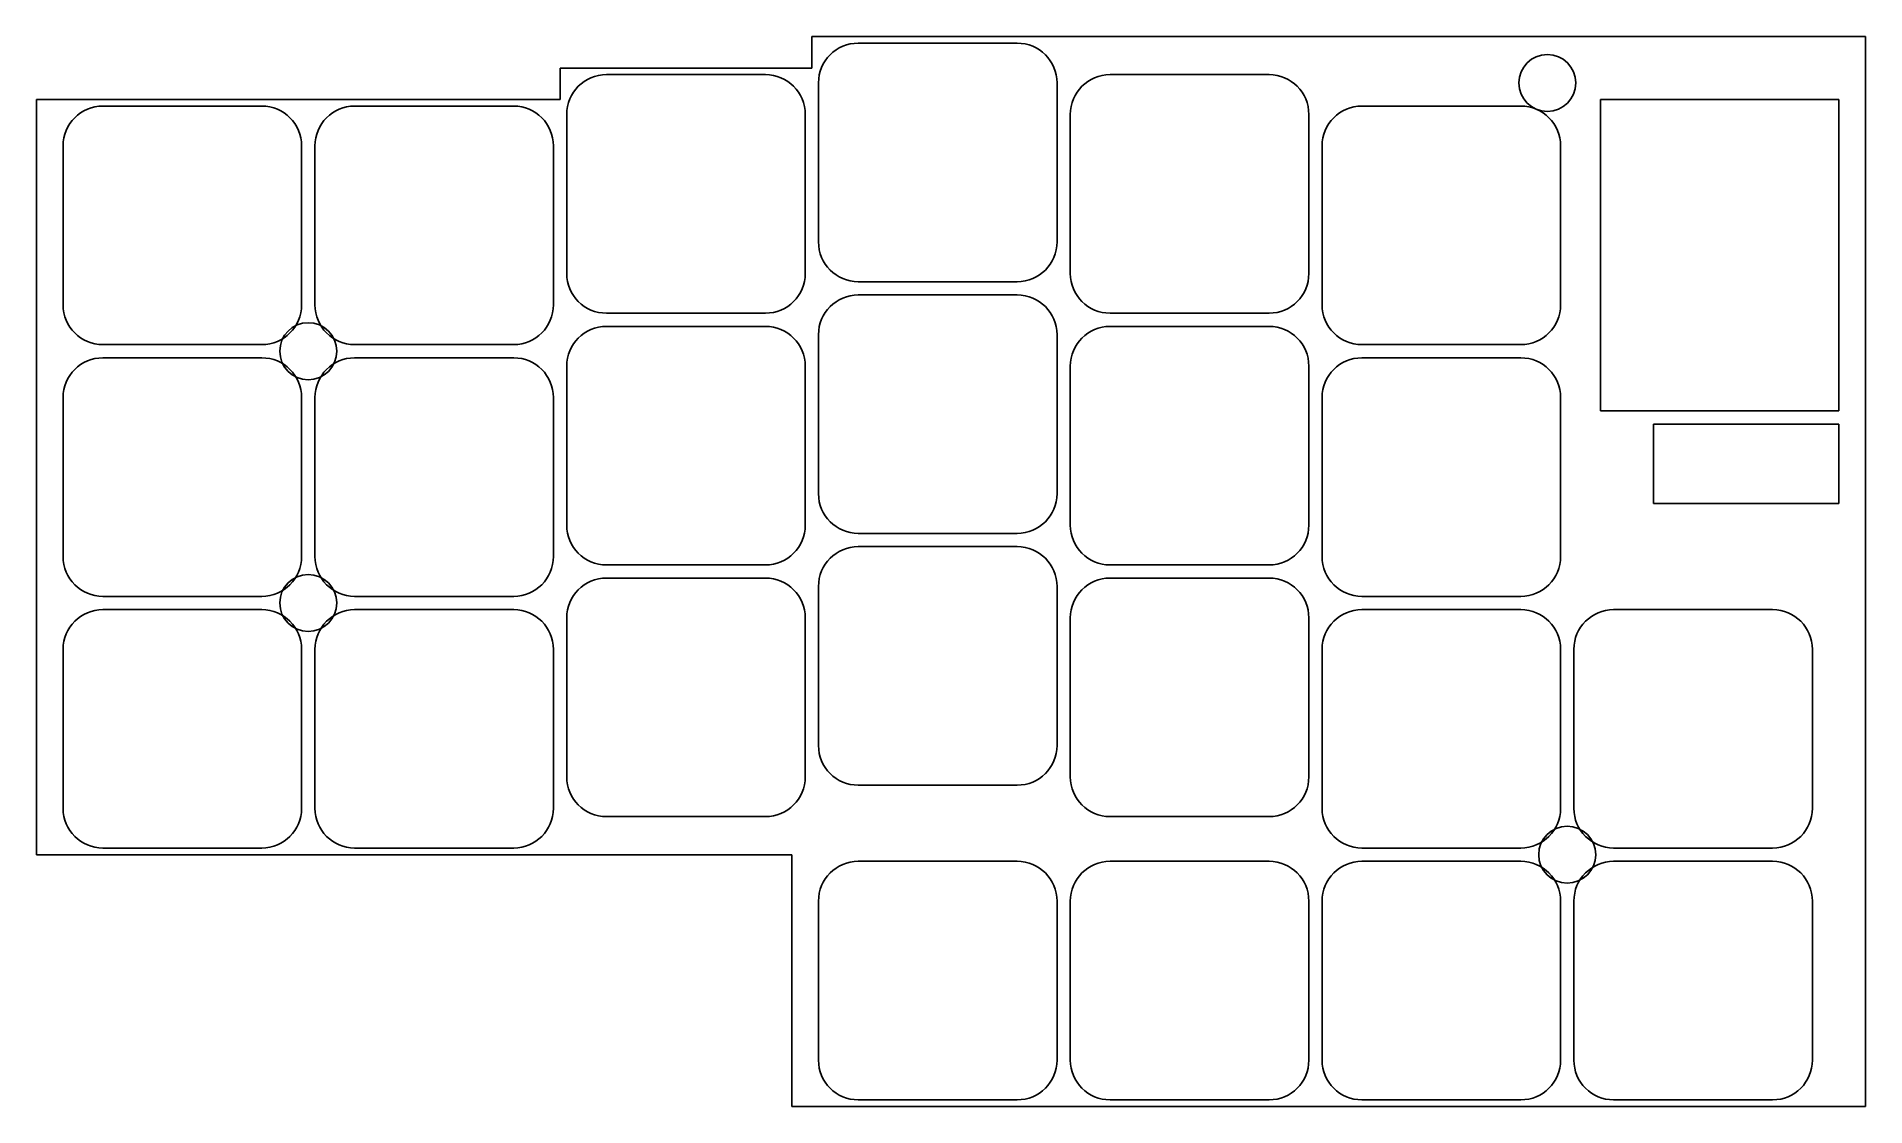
# Model space of a CAD drawing. Header units: millimetres. Extents: x 139 to 277, y -178 to -98.
import ezdxf

# ---------------------------------------------------------------- set-up
doc = ezdxf.new("R2010")
doc.units = ezdxf.units.MM

msp = doc.modelspace()

# ---------------------------------------------------------------- linework, layer by layer
at = {"linetype": 'CONTINUOUS'}
for p, q in [((197.5, -100.125), (197.5, -97.75)), ((197.5, -97.75), (277, -97.75)), ((277, -97.75), (277, -178.5)), ((213, -98.25), (201, -98.25)), ((178.5, -102.5), (178.5, -100.125)), ((178.5, -100.125), (197.5, -100.125)), ((194, -100.625), (182, -100.625)), ((232, -100.625), (220, -100.625)), ((198, -101.25), (198, -113.25)), ((216, -113.25), (216, -101.25)), ((139, -159.5), (139, -102.5)), ((139, -102.5), (178.5, -102.5)), ((156, -103), (144, -103)), ((175, -103), (163, -103)), ((251, -103), (239, -103)), ((275, -102.5), (257, -102.5)), ((257, -102.5), (257, -126)), ((275, -126), (275, -102.5)), ((179, -103.625), (179, -115.625)), ((197, -115.625), (197, -103.625)), ((217, -103.625), (217, -115.625)), ((235, -115.625), (235, -103.625)), ((141, -106), (141, -118)), ((159, -118), (159, -106)), ((160, -106), (160, -118)), ((178, -118), (178, -106)), ((236, -106), (236, -118)), ((254, -118), (254, -106)), ((201, -116.25), (213, -116.25)), ((213, -117.25), (201, -117.25)), ((182, -118.625), (194, -118.625)), ((220, -118.625), (232, -118.625)), ((194, -119.625), (182, -119.625)), ((232, -119.625), (220, -119.625)), ((144, -121), (156, -121)), ((163, -121), (175, -121)), ((198, -120.25), (198, -132.25)), ((216, -132.25), (216, -120.25)), ((239, -121), (251, -121)), ((156, -122), (144, -122)), ((175, -122), (163, -122)), ((179, -122.625), (179, -134.625)), ((197, -134.625), (197, -122.625)), ((217, -122.625), (217, -134.625)), ((235, -134.625), (235, -122.625)), ((251, -122), (239, -122)), ((141, -125), (141, -137)), ((159, -137), (159, -125)), ((160, -125), (160, -137)), ((178, -137), (178, -125)), ((236, -125), (236, -137)), ((254, -137), (254, -125)), ((257, -126), (275, -126)), ((275, -127), (261, -127)), ((261, -127), (261, -133)), ((275, -133), (275, -127)), ((261, -133), (275, -133)), ((201, -135.25), (213, -135.25)), ((213, -136.25), (201, -136.25)), ((182, -137.625), (194, -137.625)), ((220, -137.625), (232, -137.625)), ((194, -138.625), (182, -138.625)), ((198, -139.25), (198, -151.25)), ((216, -151.25), (216, -139.25)), ((232, -138.625), (220, -138.625)), ((144, -140), (156, -140)), ((163, -140), (175, -140)), ((239, -140), (251, -140)), ((156, -141), (144, -141)), ((175, -141), (163, -141)), ((179, -141.625), (179, -153.625)), ((197, -153.625), (197, -141.625)), ((217, -141.625), (217, -153.625)), ((235, -153.625), (235, -141.625)), ((251, -141), (239, -141)), ((270, -141), (258, -141)), ((141, -144), (141, -156)), ((159, -156), (159, -144)), ((160, -144), (160, -156)), ((178, -156), (178, -144)), ((236, -144), (236, -156)), ((254, -156), (254, -144)), ((255, -144), (255, -156)), ((273, -156), (273, -144)), ((201, -154.25), (213, -154.25)), ((182, -156.625), (194, -156.625)), ((220, -156.625), (232, -156.625)), ((196, -159.5), (139, -159.5)), ((144, -159), (156, -159)), ((163, -159), (175, -159)), ((196, -178.5), (196, -159.5)), ((213, -160), (201, -160)), ((232, -160), (220, -160)), ((239, -159), (251, -159)), ((251, -160), (239, -160)), ((258, -159), (270, -159)), ((270, -160), (258, -160)), ((198, -163), (198, -175)), ((216, -175), (216, -163)), ((217, -163), (217, -175)), ((235, -175), (235, -163)), ((236, -163), (236, -175)), ((254, -175), (254, -163)), ((255, -163), (255, -175)), ((273, -175), (273, -163)), ((201, -178), (213, -178)), ((220, -178), (232, -178)), ((239, -178), (251, -178)), ((258, -178), (270, -178)), ((277, -178.5), (196, -178.5))]:
    msp.add_line(p, q, dxfattribs=at)
for centre in [(253, -101.25), (159.5, -121.5), (159.5, -140.5), (254.5, -159.5)]:
    msp.add_circle(centre, 2.15, dxfattribs=at)
for centre, start, end in [((201, -101.25), 90, 180), ((213, -101.25), 0, 90), ((182, -103.625), 90, 180), ((194, -103.625), 0, 90), ((220, -103.625), 90, 180), ((232, -103.625), 0, 90), ((144, -106), 90, 180), ((156, -106), 0, 90), ((163, -106), 90, 180), ((175, -106), 0, 90), ((239, -106), 90, 180), ((251, -106), 0, 90), ((201, -113.25), 180, 270), ((213, -113.25), 270, 0), ((182, -115.625), 180, 270), ((194, -115.625), 270, 0), ((220, -115.625), 180, 270), ((232, -115.625), 270, 0), ((201, -120.25), 90, 180), ((213, -120.25), 0, 90), ((144, -118), 180, 270), ((156, -118), 270, 0), ((163, -118), 180, 270), ((175, -118), 270, 0), ((239, -118), 180, 270), ((251, -118), 270, 0), ((182, -122.625), 90, 180), ((194, -122.625), 0, 90), ((220, -122.625), 90, 180), ((232, -122.625), 0, 90), ((144, -125), 90, 180), ((156, -125), 0, 90), ((163, -125), 90, 180), ((175, -125), 0, 90), ((239, -125), 90, 180), ((251, -125), 0, 90), ((201, -132.25), 180, 270), ((213, -132.25), 270, 0), ((182, -134.625), 180, 270), ((194, -134.625), 270, 0), ((220, -134.625), 180, 270), ((232, -134.625), 270, 0), ((201, -139.25), 90, 180), ((213, -139.25), 0, 90), ((144, -137), 180, 270), ((156, -137), 270, 0), ((163, -137), 180, 270), ((175, -137), 270, 0), ((239, -137), 180, 270), ((251, -137), 270, 0), ((182, -141.625), 90, 180), ((194, -141.625), 0, 90), ((220, -141.625), 90, 180), ((232, -141.625), 0, 90), ((144, -144), 90, 180), ((156, -144), 0, 90), ((163, -144), 90, 180), ((175, -144), 0, 90), ((239, -144), 90, 180), ((251, -144), 0, 90), ((258, -144), 90, 180), ((270, -144), 0, 90), ((201, -151.25), 180, 270), ((213, -151.25), 270, 0), ((182, -153.625), 180, 270), ((194, -153.625), 270, 0), ((220, -153.625), 180, 270), ((232, -153.625), 270, 0), ((144, -156), 180, 270), ((156, -156), 270, 0), ((163, -156), 180, 270), ((175, -156), 270, 0), ((239, -156), 180, 270), ((251, -156), 270, 0), ((258, -156), 180, 270), ((270, -156), 270, 0), ((201, -163), 90, 180), ((213, -163), 0, 90), ((220, -163), 90, 180), ((232, -163), 0, 90), ((239, -163), 90, 180), ((251, -163), 0, 90), ((258, -163), 90, 180), ((270, -163), 0, 90), ((201, -175), 180, 270), ((213, -175), 270, 0), ((220, -175), 180, 270), ((232, -175), 270, 0), ((239, -175), 180, 270), ((251, -175), 270, 0), ((258, -175), 180, 270), ((270, -175), 270, 0)]:
    msp.add_arc(centre, 3, start, end, dxfattribs=at)

doc.saveas('drawing.dxf')
